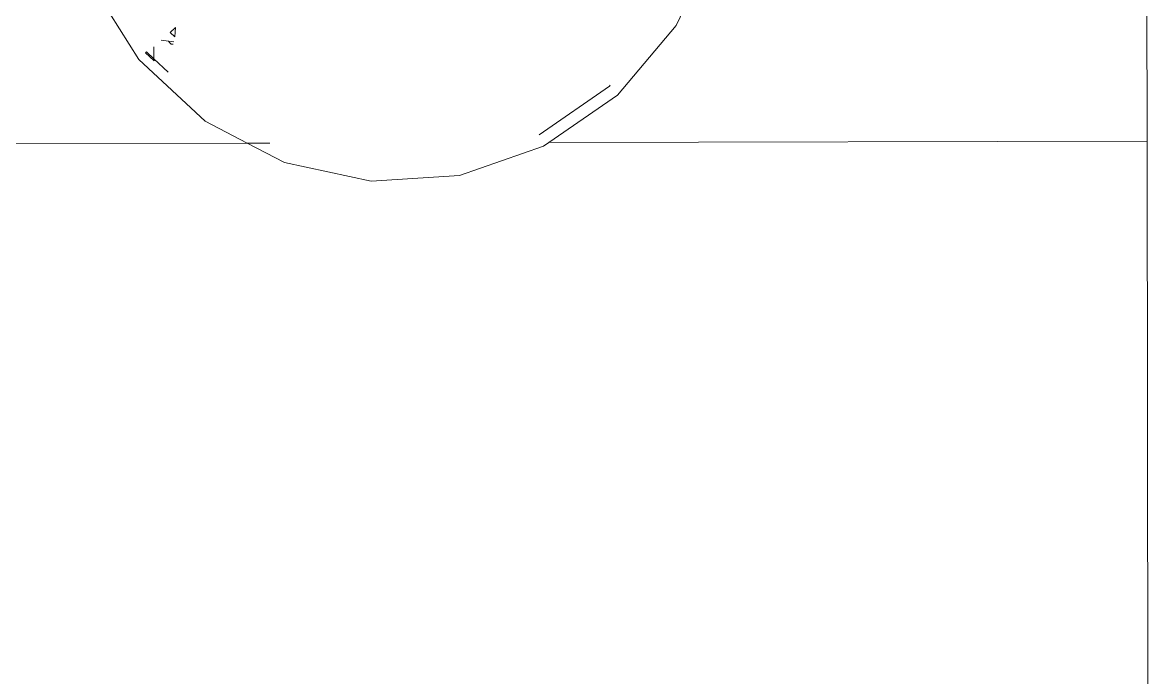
# Model space of a CAD drawing. Header units: millimetres. Extents: x 567392 to 582402, y 4512800 to 4518063.
# Drawn here: x 575577.15 to 575584.67, y 4514456.85 to 4514461.21 of the extents above; entities that cross this region are included whole.
import ezdxf

# ---------------------------------------------------------------- set-up
doc = ezdxf.new("R2010")
doc.units = ezdxf.units.MM
doc.layers.add('a_8', color=8, linetype='Continuous', lineweight=0)

# ---------------------------------------------------------------- blocks, each defined once
blk = doc.blocks.new('A$C4A613EE6')
for p, q in [((550.263, -400.046), (560.983, -400.029)), ((560.983, -400.029), (704.975, -399.806)), ((560.983, -400.029), (561.071, -439.937)), ((553.269, -431.44), (551.602, -430.644)), ((557.902, -435.359), (553.269, -431.44)), ((561.071, -439.937), (557.902, -435.359)), ((557.315, -435.897), (557.251, -435.843)), ((560.56, -440.584), (557.315, -435.897)), ((561.314, -440.288), (561.071, -439.937)), ((563.274, -445.891), (561.314, -440.288)), ((563.648, -451.788), (563.274, -445.891)), ((562.41, -457.574), (563.648, -451.788)), ((561.116, -460.047), (562.41, -457.574)), ((561.112, -458.546), (561.116, -460.047)), ((559.645, -462.858), (561.116, -460.047)), ((561.116, -460.047), (561.506, -637.003)), ((555.541, -467.277), (559.645, -462.858)), ((553.408, -464.825), (554.032, -464.89)), ((553.408, -464.825), (553.743, -465.201)), ((553.743, -465.201), (554.032, -464.89)), ((554.253, -465.78), (554.313, -465.305)), ((554.313, -465.305), (554.357, -464.953)), ((554.313, -465.305), (554.406, -465.236)), ((554.406, -465.236), (554.47, -465.173)), ((554.47, -465.173), (554.506, -465.119)), ((554.506, -465.119), (554.52, -465.07)), ((554.518, -464.983), (554.514, -465.022)), ((554.52, -465.07), (554.514, -465.022)), ((555.481, -466.285), (556.368, -465.329)), ((554.698, -466.286), (555.481, -466.285)), ((555.032, -466.768), (555.481, -466.285)), ((555.09, -466.831), (555.616, -466.265)), ((555.616, -466.265), (555.481, -466.285)), ((555.09, -466.831), (555.032, -466.768)), ((550.378, -470.532), (555.541, -467.277))]:
    blk.add_line(p, q)

msp = doc.modelspace()

# ---------------------------------------------------------------- block references
at = {"layer": 'a_8', "xscale": 0.09999999999999998, "yscale": 0.09999999999999998, "zscale": 0.09999999999999998, "rotation": 270}
msp.add_blockref('A$C4A613EE6', (575624.6503, 4514516.5203), dxfattribs=at)

doc.saveas('drawing.dxf')
